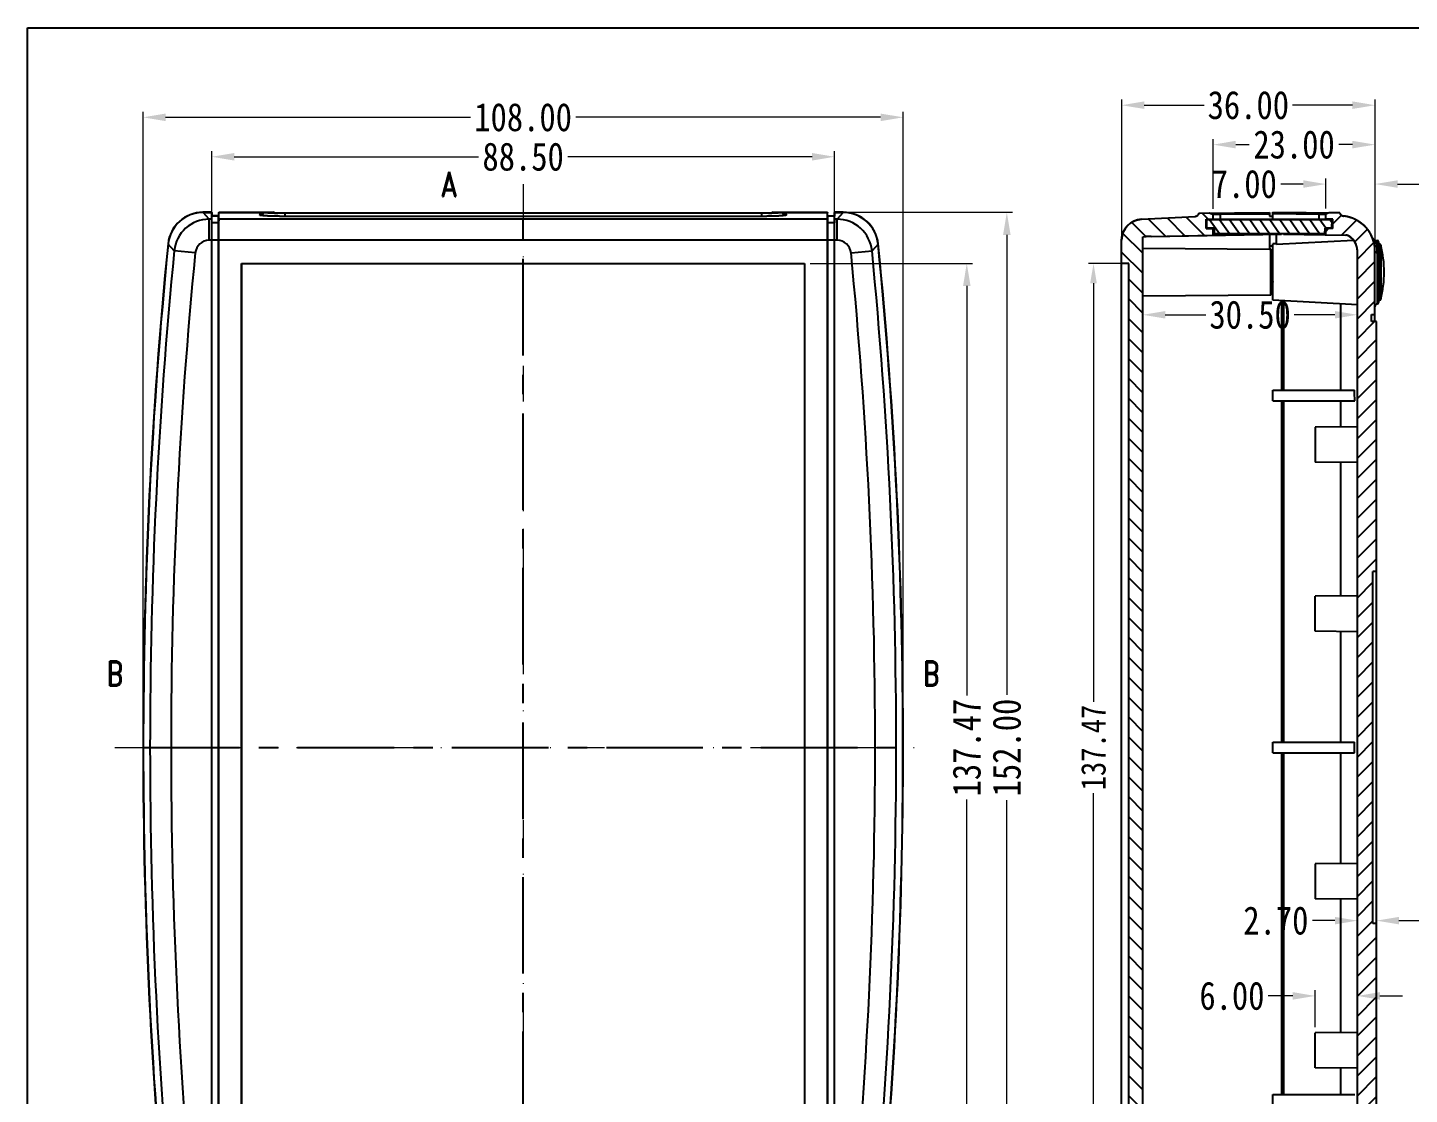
# Model space of a CAD drawing. Header units: millimetres. Extents: x -25 to 741, y -3272 to -3021.
# Drawn here: x 384.6 to 581, y -3172.2 to -3020.8 of the extents above; entities that cross this region are included whole.
import ezdxf
from ezdxf.enums import TextEntityAlignment as Align

# ---------------------------------------------------------------- set-up
doc = ezdxf.new("R2010")
doc.units = ezdxf.units.MM
doc.linetypes.add('CENTER', pattern=[50.8, 31.75, -6.35, 6.35, -6.35])
doc.linetypes.add('DIVIDE', pattern=[31.75, 12.7, -6.35, 0, -6.35, 0, -6.35])
doc.layers.add('dim', color=3, linetype='Continuous', lineweight=9)
doc.layers.add('hatch', color=56, linetype='Continuous', lineweight=9)
doc.styles.add('FFS', font='SIMFANG.TTF', dxfattribs={"width": 0.85})
doc.styles.add('LongTou', font='romand.shx', dxfattribs={"width": 0.8, "bigfont": 'whgdtxt.shx'})
doc.dimstyles.new('YanXiu', dxfattribs={"dimtxt": 2.5, "dimasz": 2.2, "dimexe": 1, "dimexo": 0.6, "dimgap": 0.66, "dimtad": 0, "dimzin": 1, "dimdsep": 46, "dimtxsty": 'FFS', "dimcen": 0, "dimclrd": 256, "dimclre": 131, "dimclrt": 42, "dimazin": 0, "dimtfac": 1, "dimtofl": 0, "dimtmove": 0, "dimatfit": 3, "dimfxl": 0, "dimlwd": 5, "dimlwe": 5, "dimarcsym": 0})

# ---------------------------------------------------------------- blocks, each defined once
blk = doc.blocks.new('*D33')
at = {"layer": 'Defpoints', "color": 0}
for p in [(-21.56, 215.49), (-26.56, 78.02), (-21.56, 78.02)]:
    blk.add_point(p, dxfattribs=at)
at = {"layer": 'dim', "color": 131, "lineweight": 5}
for p, q in [((-22.26, 215.49), (-27.26, 215.49)), ((-22.26, 78.02), (-27.26, 78.02))]:
    blk.add_line(p, q, dxfattribs=at)
at = {"layer": 'dim', "lineweight": 5}
for p, q in [((-26.56, 212.69), (-26.56, 153.24)), ((-26.56, 80.82), (-26.56, 140.27))]:
    blk.add_line(p, q, dxfattribs=at)
at = {"layer": 'dim'}
for points in [[(-27.03, 212.69), (-26.09, 212.69), (-26.56, 215.49)], [(-27.03, 80.82), (-26.09, 80.82), (-26.56, 78.02)]]:
    blk.add_solid(points, dxfattribs=at)
at = {"layer": 'dim', "color": 42, "insert": (-26.56, 146.75), "char_height": 3.5, "attachment_point": 5, "rotation": 90, "style": 'FFS'}
blk.add_mtext('137.47', dxfattribs=at)
blk = doc.blocks.new('*u4')
at = {"layer": 'Defpoints', "color": 2}
blk.add_lwpolyline([(-135.77, 94.94), (135.77, 94.94), (135.77, -94.94), (-135.77, -94.94)], close=True, dxfattribs=at)
blk = doc.blocks.new('*D8')
at = {"layer": 'Defpoints', "color": 0}
for p in [(6.44, 226.76), (6.44, 222.49), (13.44, 217.25)]:
    blk.add_point(p, dxfattribs=at)
at = {"layer": 'dim', "lineweight": 5}
for p, q in [((3.24, 226.76), (0.04, 226.76)), ((16.64, 226.76), (19.84, 226.76))]:
    blk.add_line(p, q, dxfattribs=at)
at = {"layer": 'dim', "color": 131, "lineweight": 5}
for p, q in [((6.44, 223.28), (6.44, 227.56)), ((13.44, 218.05), (13.44, 227.56))]:
    blk.add_line(p, q, dxfattribs=at)
at = {"layer": 'dim'}
for points in [[(3.24, 227.3), (3.24, 226.23), (6.44, 226.76)], [(16.64, 227.3), (16.64, 226.23), (13.44, 226.76)]]:
    blk.add_solid(points, dxfattribs=at)
at = {"layer": 'dim', "color": 42, "insert": (-5.13, 226.76), "char_height": 4, "attachment_point": 5, "style": 'FFS'}
blk.add_mtext('7.00', dxfattribs=at)
blk = doc.blocks.new('*D9')
at = {"layer": 'Defpoints', "color": 0}
for p in [(-9.56, 232.36), (-9.56, 222.45), (13.44, 217.25)]:
    blk.add_point(p, dxfattribs=at)
at = {"layer": 'dim', "color": 131, "lineweight": 5}
for p, q in [((-9.56, 223.25), (-9.56, 233.16)), ((13.44, 218.05), (13.44, 233.16))]:
    blk.add_line(p, q, dxfattribs=at)
at = {"layer": 'dim', "lineweight": 5}
for p, q in [((-6.36, 232.36), (-4.42, 232.36)), ((10.24, 232.36), (8.3, 232.36))]:
    blk.add_line(p, q, dxfattribs=at)
at = {"layer": 'dim'}
for points in [[(-6.36, 232.9), (-6.36, 231.83), (-9.56, 232.36)], [(10.24, 232.9), (10.24, 231.83), (13.44, 232.36)]]:
    blk.add_solid(points, dxfattribs=at)
at = {"layer": 'dim', "color": 42, "insert": (1.94, 232.36), "char_height": 4, "attachment_point": 5, "style": 'FFS'}
blk.add_mtext('23.00', dxfattribs=at)
blk = doc.blocks.new('*D10')
at = {"layer": 'Defpoints', "color": 0}
for p in [(-22.56, 237.96), (-22.56, 218.78), (13.44, 217.25)]:
    blk.add_point(p, dxfattribs=at)
at = {"layer": 'dim', "color": 131, "lineweight": 5}
for p, q in [((-22.56, 219.58), (-22.56, 238.76)), ((13.44, 218.05), (13.44, 238.76))]:
    blk.add_line(p, q, dxfattribs=at)
at = {"layer": 'dim', "lineweight": 5}
for p, q in [((-19.36, 237.96), (-10.83, 237.96)), ((10.24, 237.96), (1.7, 237.96))]:
    blk.add_line(p, q, dxfattribs=at)
at = {"layer": 'dim'}
for points in [[(-19.36, 238.5), (-19.36, 237.43), (-22.56, 237.96)], [(10.24, 238.5), (10.24, 237.43), (13.44, 237.96)]]:
    blk.add_solid(points, dxfattribs=at)
at = {"layer": 'dim', "color": 42, "insert": (-4.56, 237.96), "char_height": 4, "attachment_point": 5, "style": 'FFS'}
blk.add_mtext('36.00', dxfattribs=at)
blk = doc.blocks.new('*D11')
at = {"layer": 'Defpoints', "color": 0}
for p in [(-19.56, 213.79), (10.94, 212.06), (10.94, 208.2)]:
    blk.add_point(p, dxfattribs=at)
at = {"layer": 'dim', "color": 131, "lineweight": 5}
for p, q in [((-19.56, 212.99), (-19.56, 207.4)), ((10.94, 211.26), (10.94, 207.4))]:
    blk.add_line(p, q, dxfattribs=at)
at = {"layer": 'dim', "lineweight": 5}
for p, q in [((-16.36, 208.2), (-10.58, 208.2)), ((7.74, 208.2), (1.95, 208.2))]:
    blk.add_line(p, q, dxfattribs=at)
at = {"layer": 'dim'}
for points in [[(-16.36, 208.73), (-16.36, 207.67), (-19.56, 208.2)], [(7.74, 208.73), (7.74, 207.67), (10.94, 208.2)]]:
    blk.add_solid(points, dxfattribs=at)
at = {"layer": 'dim', "color": 42, "insert": (-4.31, 208.2), "char_height": 4, "attachment_point": 5, "style": 'FFS'}
blk.add_mtext('30.50', dxfattribs=at)
blk = doc.blocks.new('*D15')
at = {"layer": 'Defpoints', "color": 0}
for p in [(-53.61, 236.24), (-161.61, 146.75), (-53.61, 146.75)]:
    blk.add_point(p, dxfattribs=at)
at = {"layer": 'dim', "color": 131, "lineweight": 5}
for p, q in [((-161.61, 147.55), (-161.61, 237.04)), ((-53.61, 147.55), (-53.61, 237.04))]:
    blk.add_line(p, q, dxfattribs=at)
at = {"layer": 'dim', "lineweight": 5}
for p, q in [((-158.41, 236.24), (-115.09, 236.24)), ((-56.81, 236.24), (-100.13, 236.24))]:
    blk.add_line(p, q, dxfattribs=at)
at = {"layer": 'dim'}
for points in [[(-158.41, 236.77), (-158.41, 235.7), (-161.61, 236.24)], [(-56.81, 236.77), (-56.81, 235.7), (-53.61, 236.24)]]:
    blk.add_solid(points, dxfattribs=at)
at = {"layer": 'dim', "color": 42, "insert": (-107.61, 236.24), "char_height": 4, "attachment_point": 5, "style": 'FFS'}
blk.add_mtext('108.00', dxfattribs=at)
blk = doc.blocks.new('*D16')
at = {"layer": 'Defpoints', "color": 0}
for p in [(-63.36, 230.64), (-151.86, 208.25), (-63.36, 208.25)]:
    blk.add_point(p, dxfattribs=at)
at = {"layer": 'dim', "color": 131, "lineweight": 5}
for p, q in [((-151.86, 209.05), (-151.86, 231.44)), ((-63.36, 209.05), (-63.36, 231.44))]:
    blk.add_line(p, q, dxfattribs=at)
at = {"layer": 'dim', "lineweight": 5}
for p, q in [((-148.66, 230.64), (-113.95, 230.64)), ((-66.56, 230.64), (-101.27, 230.64))]:
    blk.add_line(p, q, dxfattribs=at)
at = {"layer": 'dim'}
for points in [[(-148.66, 231.17), (-148.66, 230.1), (-151.86, 230.64)], [(-66.56, 231.17), (-66.56, 230.1), (-63.36, 230.64)]]:
    blk.add_solid(points, dxfattribs=at)
at = {"layer": 'dim', "color": 42, "insert": (-107.61, 230.64), "char_height": 4, "attachment_point": 5, "style": 'FFS'}
blk.add_mtext('88.50', dxfattribs=at)
blk = doc.blocks.new('*D22')
at = {"layer": 'Defpoints', "color": 0}
for p in [(10.94, 111.48), (4.94, 106.25), (10.94, 106.31)]:
    blk.add_point(p, dxfattribs=at)
at = {"layer": 'dim', "color": 131, "lineweight": 5}
for p, q in [((4.94, 107.05), (4.94, 112.28)), ((10.94, 107.11), (10.94, 112.28))]:
    blk.add_line(p, q, dxfattribs=at)
at = {"layer": 'dim', "lineweight": 5}
for p, q in [((1.74, 111.48), (-1.72, 111.48)), ((14.14, 111.48), (17.34, 111.48))]:
    blk.add_line(p, q, dxfattribs=at)
at = {"layer": 'dim'}
for points in [[(1.74, 112.02), (1.74, 110.95), (4.94, 111.48)], [(14.14, 112.02), (14.14, 110.95), (10.94, 111.48)]]:
    blk.add_solid(points, dxfattribs=at)
at = {"layer": 'dim', "color": 42, "insert": (-6.89, 111.48), "char_height": 4, "attachment_point": 5, "style": 'FFS'}
blk.add_mtext('6.00', dxfattribs=at)
blk = doc.blocks.new('*D23')
at = {"layer": 'Defpoints', "color": 0}
for p in [(10.94, 122.17), (13.64, 120), (10.94, 105.67)]:
    blk.add_point(p, dxfattribs=at)
at = {"layer": 'dim', "lineweight": 5}
for p, q in [((7.74, 122.17), (4.54, 122.17)), ((16.84, 122.17), (20.04, 122.17))]:
    blk.add_line(p, q, dxfattribs=at)
at = {"layer": 'dim', "color": 131, "lineweight": 5}
for p, q in [((10.94, 106.47), (10.94, 122.97)), ((13.64, 120.8), (13.64, 122.97))]:
    blk.add_line(p, q, dxfattribs=at)
at = {"layer": 'dim'}
for points in [[(7.74, 122.7), (7.74, 121.64), (10.94, 122.17)], [(16.84, 122.7), (16.84, 121.64), (13.64, 122.17)]]:
    blk.add_solid(points, dxfattribs=at)
at = {"layer": 'dim', "color": 42, "insert": (-0.65, 122.17), "char_height": 4, "attachment_point": 5, "style": 'FFS'}
blk.add_mtext('2.70', dxfattribs=at)
blk = doc.blocks.new('*D24')
at = {"layer": 'Defpoints', "color": 0}
for p in [(-67.63, 215.49), (-67.63, 78.02), (-44.57, 78.02)]:
    blk.add_point(p, dxfattribs=at)
at = {"layer": 'dim', "color": 131, "lineweight": 5}
for p, q in [((-66.83, 215.49), (-43.77, 215.49)), ((-66.83, 78.02), (-43.77, 78.02))]:
    blk.add_line(p, q, dxfattribs=at)
at = {"layer": 'dim', "lineweight": 5}
for p, q in [((-44.57, 212.29), (-44.57, 154.16)), ((-44.57, 81.22), (-44.57, 139.35))]:
    blk.add_line(p, q, dxfattribs=at)
at = {"layer": 'dim'}
for points in [[(-45.1, 212.29), (-44.03, 212.29), (-44.57, 215.49)], [(-45.1, 81.22), (-44.03, 81.22), (-44.57, 78.02)]]:
    blk.add_solid(points, dxfattribs=at)
at = {"layer": 'dim', "color": 42, "insert": (-44.57, 146.75), "char_height": 4, "attachment_point": 5, "rotation": 90, "style": 'FFS'}
blk.add_mtext('137.47', dxfattribs=at)
blk = doc.blocks.new('*D25')
at = {"layer": 'Defpoints', "color": 0}
for p in [(-62.12, 222.75), (-38.88, 222.75), (-63.36, 70.75)]:
    blk.add_point(p, dxfattribs=at)
at = {"layer": 'dim', "color": 131, "lineweight": 5}
for p, q in [((-61.32, 222.75), (-38.08, 222.75)), ((-62.56, 70.75), (-38.08, 70.75))]:
    blk.add_line(p, q, dxfattribs=at)
at = {"layer": 'dim', "lineweight": 5}
for p, q in [((-38.88, 219.55), (-38.88, 154.24)), ((-38.88, 73.95), (-38.88, 139.27))]:
    blk.add_line(p, q, dxfattribs=at)
at = {"layer": 'dim'}
for points in [[(-39.41, 219.55), (-38.34, 219.55), (-38.88, 222.75)], [(-39.41, 73.95), (-38.34, 73.95), (-38.88, 70.75)]]:
    blk.add_solid(points, dxfattribs=at)
at = {"layer": 'dim', "color": 42, "insert": (-38.88, 146.75), "char_height": 4, "attachment_point": 5, "rotation": 90, "style": 'FFS'}
blk.add_mtext('152.00', dxfattribs=at)
blk = doc.blocks.new('u124')
h = blk.add_hatch()
h.set_pattern_fill('DEFAULT__3', color=5, scale=2, angle=135, style=0, pattern_type=0)
h.set_pattern_definition([(135, (-972.8693, -306.5128), (-1.4142136, -1.4142136), [])])
edge = h.paths.add_edge_path()
edge.add_line((-1.064, 71.305), (-1.064, 72.308))
edge.add_line((-1.564, 71.296), (-1.064, 71.305))
edge.add_line((-1.564, 70.781), (-1.564, 71.296))
edge.add_line((-1.564, 70.781), (-19.721, 71.733))
edge.add_spline(control_points=[(-22.564, 74.729), (-22.564, 73.043), (-21.404, 71.821), (-19.721, 71.733)], knot_values=[0, 0, 0, 0, 1, 1, 1, 1], weights=[1, 0.8169162, 0.8169162, 1], degree=3, periodic=0)
edge.add_line((-22.564, 74.729), (-22.564, 78.005))
edge.add_line((-21.564, 78.022), (-22.564, 78.005))
edge.add_line((-21.564, 78.022), (-21.564, 215.487))
edge.add_line((-21.564, 215.487), (-22.564, 215.505))
edge.add_line((-22.564, 215.505), (-22.564, 218.781))
edge.add_spline(control_points=[(-22.564, 218.781), (-22.564, 220.467), (-21.404, 221.689), (-19.721, 221.777)], knot_values=[0, 0, 0, 0, 1, 1, 1, 1], weights=[1, 0.8169162, 0.8169162, 1], degree=3, periodic=0)
edge.add_line((-19.721, 221.777), (-12.118, 222.176))
edge.add_spline(control_points=[(-12.118, 222.176), (-11.839, 222.19), (-11.626, 222.37), (-11.564, 222.641)], knot_values=[0, 0, 0, 0, 1, 1, 1, 1], weights=[1, 0.8652027, 0.8652027, 1], degree=3, periodic=0)
edge.add_line((-11.564, 222.641), (-10.066, 222.655))
edge.add_line((-10.066, 222.655), (-9.564, 222.455))
edge.add_line((-9.564, 221.755), (-9.564, 222.455))
edge.add_line((-10.564, 221.755), (-9.564, 221.755))
edge.add_line((-10.564, 220.455), (-10.564, 221.755))
edge.add_line((-10.564, 220.455), (-9.564, 220.455))
edge.add_line((-9.564, 219.486), (-9.564, 220.455))
edge.add_line((-18.382, 219.332), (-9.564, 219.486))
edge.add_spline(control_points=[(-18.382, 219.332), (-18.615, 219.328), (-18.847, 219.32), (-19.08, 219.307)], knot_values=[0, 0, 0, 0, 1, 1, 1, 1], weights=[1, 0.9998985, 0.9998985, 1], degree=3, periodic=0)
edge.add_line((-19.564, 219.282), (-19.08, 219.307))
edge.add_line((-19.564, 74.228), (-19.564, 219.282))
edge.add_line((0.136, 73.195), (-19.564, 74.228))
edge.add_line((0.136, 72.329), (0.136, 73.195))
edge.add_line((-1.064, 72.308), (0.136, 72.329))
h = blk.add_hatch()
h.set_pattern_fill('A', color=5, scale=2, angle=45, style=0, pattern_type=0)
h.set_pattern_definition([(45, (-972.8693, -306.5128), (-1.4142136, 1.4142136), [])])
edge = h.paths.add_edge_path()
edge.add_line((-1.064, 70.755), (-1.064, 72.258))
edge.add_line((-1.064, 72.258), (0.436, 72.285))
edge.add_line((0.436, 72.285), (0.436, 73.337))
edge.add_line((8.567, 73.763), (0.436, 73.337))
edge.add_spline(control_points=[(10.936, 76.26), (10.936, 74.855), (9.969, 73.837), (8.567, 73.763)], knot_values=[0, 0, 0, 0, 1, 1, 1, 1], weights=[1, 0.8169162, 0.8169162, 1], degree=3, periodic=0)
edge.add_line((10.936, 76.26), (10.936, 217.25))
edge.add_spline(control_points=[(10.936, 217.25), (10.936, 218.107), (10.531, 218.861), (9.817, 219.334)], knot_values=[0, 0, 0, 0, 1, 1, 1, 1], weights=[1, 0.9206598, 0.9206598, 1], degree=3, periodic=0)
edge.add_spline(control_points=[(9.817, 219.334), (9.657, 219.44), (9.474, 219.497), (9.282, 219.501)], knot_values=[0, 0, 0, 0, 1, 1, 1, 1], weights=[1, 0.9733276, 0.9733276, 1], degree=3, periodic=0)
edge.add_line((6.436, 219.55), (9.282, 219.501))
edge.add_line((6.436, 219.55), (6.436, 220.455))
edge.add_line((7.436, 220.455), (6.436, 220.455))
edge.add_line((7.436, 220.455), (7.436, 221.755))
edge.add_line((7.436, 221.755), (6.436, 221.755))
edge.add_line((6.436, 221.755), (6.436, 222.485))
edge.add_line((6.938, 222.685), (6.436, 222.485))
edge.add_line((8.436, 222.672), (6.938, 222.685))
edge.add_spline(control_points=[(8.436, 222.672), (8.5, 222.42), (8.697, 222.25), (8.955, 222.223)], knot_values=[0, 0, 0, 0, 1, 1, 1, 1], weights=[1, 0.8802026, 0.8802026, 1], degree=3, periodic=0)
edge.add_spline(control_points=[(13.436, 217.25), (13.436, 219.943), (11.633, 221.944), (8.955, 222.223)], knot_values=[0, 0, 0, 0, 1, 1, 1, 1], weights=[1, 0.8286081, 0.8286081, 1], degree=3, periodic=0)
edge.add_line((13.436, 208.255), (13.436, 217.25))
edge.add_line((12.936, 208.246), (13.436, 208.255))
edge.add_line((12.936, 207.255), (12.936, 208.246))
edge.add_line((13.636, 207.243), (12.936, 207.255))
edge.add_line((13.636, 171.755), (13.636, 207.243))
edge.add_line((13.636, 171.755), (13.136, 171.752))
edge.add_line((13.136, 121.758), (13.136, 171.752))
edge.add_line((13.636, 121.755), (13.136, 121.758))
edge.add_line((13.636, 86.267), (13.636, 121.755))
edge.add_line((13.636, 86.267), (12.936, 86.255))
edge.add_line((12.936, 85.264), (12.936, 86.255))
edge.add_line((12.936, 85.264), (13.436, 85.255))
edge.add_line((13.436, 76.26), (13.436, 85.255))
edge.add_spline(control_points=[(13.436, 76.26), (13.436, 73.451), (11.503, 71.414), (8.698, 71.267)], knot_values=[0, 0, 0, 0, 1, 1, 1, 1], weights=[1, 0.8169162, 0.8169162, 1], degree=3, periodic=0)
edge.add_line((8.698, 71.267), (-1.064, 70.755))
h = blk.add_hatch()
h.set_pattern_fill('DEFAULT__2', color=6, scale=1.165729, angle=125, style=0, pattern_type=0)
h.set_pattern_definition([(125, (-972.8693, -306.5128), (-0.9549097, -0.668635), [])])
edge = h.paths.add_edge_path()
edge.add_line((7.336, 221.705), (-10.464, 221.705))
edge.add_line((7.315, 220.505), (7.336, 221.705))
edge.add_line((7.315, 220.505), (6.286, 220.505))
edge.add_line((6.286, 220.505), (6.272, 219.705))
edge.add_line((6.272, 219.705), (-9.4, 219.705))
edge.add_line((-9.414, 220.505), (-9.4, 219.705))
edge.add_line((-9.414, 220.505), (-10.443, 220.505))
edge.add_line((-10.443, 220.505), (-10.464, 221.705))
at = {"color": 7}
for p, q in [((-151.862, 222.755), (-153.104, 222.755)), ((-153.08, 222.729), (-151.862, 222.729)), ((-152.218, 221.777), (-153.08, 222.729)), ((-151.86, 222.729), (-151.862, 222.755)), ((-151.862, 70.781), (-151.862, 222.729)), ((-151.862, 222.729), (-151.835, 222.214)), ((-150.888, 222.254), (-151.835, 222.254)), ((-151.835, 71.282), (-151.835, 222.228)), ((-150.888, 222.214), (-151.835, 222.214)), ((-150.888, 71.282), (-150.888, 222.228)), ((-150.862, 222.755), (-150.863, 222.729)), ((-150.862, 222.755), (-143.151, 222.755)), ((-150.862, 70.781), (-150.862, 222.729)), ((-150.862, 222.729), (-143.143, 222.729)), ((-144.479, 222.667), (-144.603, 222.729)), ((-142.94, 222.665), (-143.151, 222.755)), ((-142.98, 222.668), (-143.143, 222.729)), ((-142.98, 222.667), (-142.98, 222.668)), ((-142.96, 222.645), (-142.98, 222.645)), ((-141.498, 222.685), (-141.498, 222.655)), ((-141.498, 222.685), (-73.725, 222.685)), ((-141.48, 222.641), (-141.48, 222.176)), ((-73.743, 222.641), (-141.48, 222.641)), ((-73.743, 222.176), (-141.48, 222.176)), ((-73.743, 222.641), (-73.743, 222.176)), ((-73.725, 222.685), (-73.725, 222.655)), ((-72.072, 222.755), (-72.283, 222.665)), ((-72.243, 222.645), (-72.263, 222.645)), ((-72.081, 222.729), (-72.243, 222.668)), ((-72.243, 222.668), (-72.243, 222.667)), ((-72.081, 222.729), (-64.362, 222.729)), ((-72.072, 222.755), (-64.362, 222.755)), ((-70.62, 222.729), (-70.744, 222.667)), ((-64.362, 222.755), (-64.36, 222.729)), ((-64.362, 70.781), (-64.362, 222.729)), ((-64.335, 222.254), (-63.388, 222.254)), ((-64.335, 71.282), (-64.335, 222.228)), ((-63.388, 222.214), (-64.335, 222.214)), ((-63.362, 222.729), (-63.389, 222.214)), ((-63.388, 71.282), (-63.388, 222.228)), ((-63.362, 222.755), (-63.363, 222.729)), ((-62.12, 222.755), (-63.362, 222.755)), ((-63.362, 70.781), (-63.362, 222.729)), ((-63.362, 222.729), (-62.143, 222.729)), ((-62.143, 222.729), (-63.006, 221.777)), ((-19.721, 221.777), (-12.118, 222.176)), ((-19.721, 221.777), (-12.118, 222.176)), ((-11.564, 222.641), (-1.564, 222.729)), ((-11.564, 222.641), (-10.066, 222.655)), ((-10.066, 222.655), (-9.564, 222.455)), ((-10.066, 222.655), (-9.564, 222.455)), ((-9.564, 222.455), (-8.581, 222.467)), ((-9.564, 221.755), (-9.564, 222.455)), ((-9.564, 221.755), (-9.564, 222.455)), ((-8.592, 222.667), (-8.576, 222.468)), ((-1.564, 222.497), (-8.581, 222.468)), ((-8.581, 222.468), (-8.581, 221.755)), ((-1.564, 222.729), (-1.564, 222.214)), ((-1.564, 222.214), (-1.064, 222.205)), ((-1.064, 221.705), (-1.064, 222.755)), ((-1.064, 222.755), (8.436, 222.672)), ((5.464, 222.698), (5.449, 222.498)), ((5.453, 222.498), (5.453, 221.755)), ((5.453, 222.498), (6.436, 222.485)), ((6.938, 222.685), (6.436, 222.485)), ((6.938, 222.685), (6.436, 222.485)), ((6.436, 221.755), (6.436, 222.485)), ((6.436, 221.755), (6.436, 222.485)), ((8.436, 222.672), (6.938, 222.685)), ((-152.218, 218.781), (-152.218, 221.777)), ((-151.862, 221.777), (-152.218, 221.777)), ((-151.835, 221.278), (-151.862, 221.777)), ((-150.888, 221.278), (-151.835, 221.278)), ((-150.862, 221.777), (-150.888, 221.278)), ((-64.362, 221.777), (-150.862, 221.777)), ((-64.335, 221.278), (-64.362, 221.777)), ((-63.388, 221.278), (-64.335, 221.278)), ((-63.362, 221.777), (-63.388, 221.278)), ((-63.006, 221.777), (-63.362, 221.777)), ((-63.006, 218.781), (-63.006, 221.777)), ((-10.564, 221.755), (-9.564, 221.755)), ((-10.564, 220.455), (-10.564, 221.755)), ((-10.564, 220.455), (-10.564, 221.755)), ((-10.564, 221.755), (7.436, 221.755)), ((-10.564, 220.455), (-9.564, 220.455)), ((-10.564, 220.455), (-9.414, 220.455)), ((7.336, 221.705), (-10.464, 221.705)), ((-10.443, 220.505), (-10.464, 221.705)), ((-10.443, 220.505), (-10.464, 221.705)), ((7.336, 221.705), (-10.464, 221.705)), ((-9.414, 220.505), (-10.443, 220.505)), ((-9.414, 220.505), (-10.443, 220.505)), ((-9.564, 219.486), (-9.564, 220.455)), ((-9.564, 219.486), (-9.564, 220.455)), ((-9.414, 220.505), (-9.4, 219.705)), ((-9.414, 220.505), (-9.4, 219.705)), ((-8.599, 221.755), (-8.599, 221.705)), ((5.471, 221.755), (5.471, 221.705)), ((6.286, 220.505), (6.272, 219.705)), ((6.286, 220.505), (6.272, 219.705)), ((7.315, 220.505), (6.286, 220.505)), ((7.315, 220.505), (6.286, 220.505)), ((7.436, 220.455), (6.286, 220.455)), ((7.436, 221.755), (6.436, 221.755)), ((6.436, 219.55), (6.436, 220.455)), ((7.436, 220.455), (6.436, 220.455)), ((6.436, 219.55), (6.436, 220.455)), ((7.315, 220.505), (7.336, 221.705)), ((7.315, 220.505), (7.336, 221.705)), ((7.436, 220.455), (7.436, 221.755)), ((7.436, 220.455), (7.436, 221.755)), ((-157.187, 217.271), (-158.049, 218.229)), ((-63.006, 218.781), (-152.218, 218.781)), ((-57.174, 218.229), (-58.036, 217.271)), ((-22.564, 215.505), (-22.564, 218.781)), ((-22.564, 74.729), (-22.564, 218.781)), ((-19.564, 219.282), (-19.08, 219.307)), ((-19.564, 219.282), (-19.08, 219.307)), ((-19.564, 74.228), (-19.564, 219.282)), ((-19.564, 74.228), (-19.564, 219.282)), ((-18.382, 219.332), (0.136, 219.655)), ((-18.382, 219.332), (-9.564, 219.486)), ((6.272, 219.705), (-9.4, 219.705)), ((6.272, 219.705), (-9.4, 219.705)), ((-8.581, 219.705), (-8.581, 219.503)), ((-1.564, 219.625), (-1.564, 217.468)), ((-1.564, 217.975), (-1.059, 218.002)), ((-0.564, 218.281), (-1.064, 218.255)), ((-1.064, 210.255), (-1.064, 218.255)), ((-0.564, 218.236), (-0.564, 219.643)), ((-0.564, 218.236), (10.396, 218.802)), ((0.136, 219.705), (0.136, 219.655)), ((0.436, 219.655), (0.436, 219.705)), ((0.436, 219.655), (9.282, 219.501)), ((5.453, 219.705), (5.453, 219.567)), ((6.436, 219.55), (9.282, 219.501)), ((13.489, 218.763), (13.74, 218.758)), ((13.74, 218.758), (13.74, 217.905)), ((13.936, 218.558), (13.936, 209.951)), ((13.936, 218.229), (14.083, 218.226)), ((14.083, 218.226), (14.083, 210.284)), ((14.273, 218.074), (14.273, 210.436)), ((-154.205, 216.979), (-157.187, 217.271)), ((-61.018, 216.979), (-58.036, 217.271)), ((-1.564, 217.468), (-19.564, 217.6)), ((-1.364, 217.505), (-1.564, 217.507)), ((-1.364, 211.005), (-1.364, 217.504)), ((10.936, 76.26), (10.936, 217.25)), ((10.936, 76.26), (10.936, 217.25)), ((13.436, 208.255), (13.436, 217.25)), ((13.436, 207.246), (13.436, 217.25)), ((13.769, 217.009), (13.769, 209.754)), ((-147.612, 78.005), (-147.612, 215.505)), ((-147.612, 215.505), (-147.594, 215.487)), ((-147.612, 215.505), (-67.612, 215.505)), ((-147.594, 78.022), (-147.594, 215.487)), ((-147.594, 215.487), (-67.629, 215.487)), ((-67.612, 215.505), (-67.629, 215.487)), ((-67.629, 215.487), (-67.629, 78.022)), ((-67.612, 215.505), (-67.612, 78.005)), ((-21.564, 215.487), (-22.564, 215.505)), ((-21.564, 215.487), (-22.564, 215.505)), ((-21.564, 78.022), (-21.564, 215.487)), ((-21.564, 78.022), (-21.564, 215.487)), ((-1.265, 214.267), (-1.267, 214.282)), ((-1.261, 214.232), (-1.265, 214.267)), ((-1.064, 215.355), (-1.185, 215.355)), ((-1.163, 214.243), (-1.167, 214.282)), ((-1.243, 213.155), (-1.364, 213.155)), ((-1.364, 211.005), (-19.564, 210.846)), ((10.936, 209.626), (-1.064, 210.255)), ((0.136, 210.192), (0.136, 197.505)), ((0.436, 210.176), (0.436, 197.505)), ((13.936, 210.281), (14.083, 210.284)), ((8.567, 197.505), (8.567, 209.75)), ((12.936, 208.246), (13.436, 208.255)), ((12.936, 208.246), (13.436, 208.255)), ((12.936, 207.255), (12.936, 208.246)), ((12.936, 207.255), (12.936, 208.246)), ((13.636, 207.243), (12.936, 207.255)), ((13.636, 207.243), (12.936, 207.255)), ((13.636, 171.755), (13.636, 207.243)), ((13.636, 86.267), (13.636, 207.243)), ((-1.064, 196.005), (-1.064, 197.505)), ((-1.064, 197.505), (10.511, 197.505)), ((-1.064, 196.005), (10.577, 196.005)), ((0.136, 196.005), (0.136, 147.505)), ((0.436, 196.005), (0.436, 147.505)), ((8.567, 192.287), (8.567, 196.005)), ((10.936, 192.307), (4.936, 192.255)), ((4.936, 192.255), (4.936, 187.255)), ((10.936, 187.203), (4.936, 187.255)), ((8.567, 168.287), (8.567, 187.223)), ((13.636, 171.755), (13.136, 171.752)), ((13.636, 171.755), (13.136, 171.752)), ((13.136, 121.758), (13.136, 171.752)), ((13.136, 121.758), (13.136, 171.752)), ((10.936, 168.307), (4.936, 168.255)), ((4.936, 163.255), (4.936, 168.255)), ((10.936, 163.203), (4.936, 163.255)), ((8.567, 147.505), (8.567, 163.223)), ((-1.064, 146.005), (-1.064, 147.505)), ((-1.064, 147.505), (10.504, 147.505)), ((-1.064, 146.005), (10.504, 146.005)), ((0.136, 146.005), (0.136, 97.505)), ((0.436, 146.005), (0.436, 97.505)), ((8.567, 130.287), (8.567, 146.005)), ((10.936, 130.307), (4.936, 130.255)), ((4.936, 130.255), (4.936, 125.255)), ((10.936, 125.203), (4.936, 125.255)), ((8.567, 106.287), (8.567, 125.223)), ((13.636, 121.755), (13.136, 121.758)), ((13.636, 121.755), (13.136, 121.758)), ((13.636, 86.267), (13.636, 121.755)), ((10.936, 106.307), (4.936, 106.255)), ((4.936, 101.255), (4.936, 106.255)), ((10.936, 101.203), (4.936, 101.255)), ((8.567, 97.505), (8.567, 101.223)), ((-1.064, 97.505), (10.577, 97.505)), ((-1.064, 96.005), (-1.064, 97.505))]:
    blk.add_line(p, q, dxfattribs=at)
at = {"color": 1, "linetype": 'CENTER', "ltscale": 0.432}
for p, q in [((-107.612, 70.755), (-107.612, 222.755)), ((-161.612, 146.755), (-53.612, 146.755))]:
    blk.add_line(p, q, dxfattribs=at)
at = {"color": 7}
for points in [[(13.479, 218.763), (13.358, 218.784), (13.208, 218.875), (13.112, 219.021)], [(-1.161, 215.315), (-1.321, 215.584), (-1.364, 215.657)], [(-1.267, 213.195), (-1.103, 212.919), (-1.064, 212.853)]]:
    blk.add_lwpolyline(points, dxfattribs=at)
for centre, radius, start, end in [((-153.106, 217.764), 4.991, 89.97596, 174.35645), ((-153.082, 217.738), 4.991, 89.97596, 174.35834), ((-145.004, 222.96), 0.601, 270.05061, 330.80327), ((-142.388, 295.307), 72.664, 269.54892, 269.92806), ((-72.9, 312.559), 89.916, 270.0994, 270.4058), ((-70.219, 222.959), 0.601, 209.11993, 269.94941), ((-62.141, 217.738), 4.991, 5.64166, 90.02404), ((-62.117, 217.764), 4.991, 5.64355, 90.02404), ((-12.149, 222.775), 0.6, 273, 347.15818), ((9.018, 222.82), 0.6, 194.27029, 264.03985), ((8.436, 217.25), 5, 0, 84.03985), ((-152.21, 216.775), 5.002, 90.08999, 174.31308), ((-63.013, 216.775), 5.002, 5.68693, 89.91), ((-19.564, 218.781), 3, 93, 180), ((562.388, 146.755), 724, 174.332411, 185.667589), ((562.388, 146.755), 723.974, 174.334302, 185.665698), ((-152.218, 216.785), 1.996, 89.97634, 174.42665), ((-63.005, 216.785), 1.996, 5.57338, 90.02362), ((-777.612, 146.755), 723.974, 354.334302, 5.665698), ((-777.612, 146.755), 724, 354.332411, 5.667589), ((-18.033, 199.335), 20, 91, 93), ((9.264, 218.501), 1, 56.47605, 89), ((8.436, 217.25), 2.5, 0, 56.47605), ((13.736, 218.558), 0.2, 0, 89), ((14.079, 218.026), 0.2, 13.81706, 89), ((-1.255, 214.255), 15.991, 346.18294, 13.81706), ((562.388, 146.755), 723.022, 174.403069, 185.596931), ((562.388, 146.755), 720.026, 174.403069, 185.596931), ((-777.612, 146.755), 720.026, 354.403069, 5.596931), ((-777.612, 146.755), 723.022, 354.403069, 5.596931), ((0.389, 217.012), 13.38, 359.98613, 3.82747), ((14.079, 210.484), 0.2, 271, 346.18294), ((13.836, 209.36), 0.4, 99.59407, 180), ((13.736, 209.951), 0.2, 279.59407, 0), ((-228.648, 186.117), 239.43, 2.36691, 2.72622)]:
    blk.add_arc(centre, radius, start, end, dxfattribs=at)
for points, start_tangent, end_tangent in [([(-145.004, 222.359), (-144.999, 222.391), (-144.992, 222.42), (-144.985, 222.447), (-144.976, 222.472), (-144.967, 222.495), (-144.957, 222.517), (-144.936, 222.555), (-144.912, 222.588), (-144.888, 222.616), (-144.862, 222.64), (-144.835, 222.66), (-144.807, 222.678), (-144.777, 222.693), (-144.744, 222.706), (-144.707, 222.717), (-144.683, 222.722), (-144.659, 222.726), (-144.603, 222.729)], (0.1304394, 0.9914563), (0.999522, 0.0309161)), ([(-141.48, 222.176), (-141.686, 222.176), (-141.89, 222.177), (-142.094, 222.178), (-142.295, 222.181), (-142.494, 222.183), (-142.689, 222.187), (-142.88, 222.191), (-143.066, 222.195), (-143.247, 222.2), (-143.421, 222.206), (-143.589, 222.212), (-143.75, 222.219), (-143.902, 222.226), (-144.047, 222.233), (-144.182, 222.241), (-144.309, 222.25), (-144.426, 222.258), (-144.533, 222.267), (-144.63, 222.277), (-144.716, 222.286), (-144.792, 222.296), (-144.856, 222.306), (-144.909, 222.317), (-144.95, 222.327), (-144.98, 222.338), (-145.004, 222.359)], (-1, 0.0000001), (0.0622099, 0.9980631)), ([(-142.98, 222.645), (-143.577, 222.649), (-144.055, 222.654), (-144.363, 222.66), (-144.479, 222.667)], (-0.9999604, 0.0089033), (-0.894528, 0.4470119)), ([(-142.903, 222.664), (-142.98, 222.667)], (-0.9952971, -0.0968693), (-0.9048764, 0.4256743)), ([(-142.919, 222.694), (-142.702, 222.69)], (0.9947403, 0.1024296), (0.998515, -0.0544768)), ([(-142.702, 222.69), (-142.366, 222.688)], (0.998515, -0.0544768), (0.9999805, 0.0062486)), ([(-141.48, 222.641), (-142.246, 222.642), (-142.48, 222.643)], (-1, 0), (-0.9999982, 0.0018834)), ([(-142.366, 222.688), (-141.948, 222.686), (-141.498, 222.685)], (0.9999805, 0.0062486), (1, -0.0000189)), ([(-72.744, 222.643), (-72.978, 222.642), (-73.743, 222.641)], (-0.9999976, -0.0022025), (-1, 0)), ([(-70.219, 222.359), (-70.244, 222.338), (-70.273, 222.327), (-70.315, 222.317), (-70.367, 222.306), (-70.432, 222.296), (-70.507, 222.286), (-70.593, 222.277), (-70.69, 222.267), (-70.797, 222.258), (-70.914, 222.25), (-71.041, 222.241), (-71.176, 222.233), (-71.321, 222.226), (-71.474, 222.219), (-71.634, 222.212), (-71.802, 222.206), (-71.977, 222.2), (-72.158, 222.195), (-72.344, 222.191), (-72.535, 222.187), (-72.73, 222.183), (-72.928, 222.181), (-73.129, 222.178), (-73.333, 222.177), (-73.538, 222.176), (-73.743, 222.176)], (-0.0263534, -0.9996527), (-1, -0.0000001)), ([(-73.725, 222.685), (-73.271, 222.686), (-72.851, 222.688)], (1, 0.0000027), (0.9999833, -0.0057732)), ([(-72.851, 222.688), (-72.517, 222.69)], (0.9999833, -0.0057732), (0.9985934, 0.0530205)), ([(-72.517, 222.69), (-72.302, 222.694)], (0.9985934, 0.0530205), (0.9952313, -0.0975429)), ([(-72.243, 222.667), (-72.322, 222.663)], (-0.89682, -0.4423955), (-0.9946747, 0.1030641)), ([(-72.302, 222.694), (-72.243, 222.692)], (0.9952313, -0.0975429), (0.9842661, 0.1766925)), ([(-70.744, 222.667), (-70.86, 222.66), (-71.168, 222.654), (-71.646, 222.649), (-72.243, 222.645)], (-0.9341569, -0.3568625), (-0.9999691, -0.0078671)), ([(-70.62, 222.729), (-70.557, 222.725), (-70.529, 222.72), (-70.503, 222.714), (-70.461, 222.699), (-70.425, 222.683), (-70.393, 222.663), (-70.363, 222.641), (-70.335, 222.615), (-70.308, 222.584), (-70.283, 222.547), (-70.271, 222.526), (-70.26, 222.504), (-70.25, 222.48), (-70.24, 222.453), (-70.232, 222.425), (-70.225, 222.394), (-70.219, 222.359)], (0.9992429, -0.0389065), (0.1290125, -0.991643)), ([(-12.118, 222.176), (-12.106, 222.176), (-12.095, 222.177), (-12.083, 222.178), (-12.072, 222.18), (-12.06, 222.181), (-12.049, 222.183), (-12.037, 222.185), (-12.026, 222.188), (-12.014, 222.19), (-12.003, 222.193), (-11.991, 222.196), (-11.98, 222.199), (-11.968, 222.203), (-11.956, 222.207), (-11.945, 222.211), (-11.934, 222.215), (-11.922, 222.219), (-11.911, 222.224), (-11.9, 222.229), (-11.888, 222.234), (-11.877, 222.24), (-11.866, 222.246), (-11.855, 222.252), (-11.844, 222.258), (-11.834, 222.264), (-11.823, 222.271), (-11.813, 222.278), (-11.802, 222.285), (-11.792, 222.292), (-11.782, 222.3), (-11.772, 222.308), (-11.763, 222.316), (-11.753, 222.324), (-11.744, 222.332), (-11.735, 222.341), (-11.726, 222.35), (-11.717, 222.359), (-11.708, 222.368), (-11.7, 222.377), (-11.692, 222.386), (-11.684, 222.396), (-11.676, 222.406), (-11.668, 222.416), (-11.661, 222.426), (-11.654, 222.436), (-11.647, 222.446), (-11.64, 222.456), (-11.634, 222.467), (-11.628, 222.477), (-11.622, 222.488), (-11.616, 222.499), (-11.611, 222.51), (-11.606, 222.52), (-11.601, 222.531), (-11.596, 222.542), (-11.591, 222.553), (-11.587, 222.564), (-11.583, 222.575), (-11.579, 222.586), (-11.576, 222.597), (-11.573, 222.608), (-11.569, 222.619), (-11.567, 222.63), (-11.564, 222.641)], (0.9986295, 0.052336), (0.2222602, 0.9749874)), ([(-8.576, 222.468), (-8.57, 222.568), (-8.561, 222.668)], (-0.0012634, 0.9999992), (0.1514406, 0.9884664)), ([(5.453, 222.498), (3.301, 222.507), (1.13, 222.516), (-1.064, 222.526)], (-0.9999923, 0.0039121), (-0.9999893, 0.0046347)), ([(5.436, 222.698), (5.443, 222.598)], (0.1244033, -0.9922317), (0.0635507, -0.9979786)), ([(5.443, 222.598), (5.449, 222.498)], (0.0635507, -0.9979786), (-0.0056957, -0.9999838)), ([(8.436, 222.672), (8.439, 222.662), (8.442, 222.651), (8.445, 222.641), (8.448, 222.63), (8.452, 222.62), (8.456, 222.61), (8.46, 222.599), (8.464, 222.589), (8.468, 222.579), (8.473, 222.568), (8.478, 222.558), (8.483, 222.548), (8.488, 222.538), (8.493, 222.528), (8.499, 222.518), (8.505, 222.508), (8.511, 222.498), (8.517, 222.489), (8.524, 222.479), (8.53, 222.47), (8.537, 222.46), (8.544, 222.451), (8.552, 222.442), (8.559, 222.433), (8.567, 222.424), (8.575, 222.415), (8.583, 222.407), (8.591, 222.398), (8.599, 222.39), (8.608, 222.382), (8.616, 222.374), (8.625, 222.366), (8.634, 222.358), (8.643, 222.351), (8.653, 222.344), (8.662, 222.337), (8.671, 222.33), (8.681, 222.323), (8.691, 222.317), (8.701, 222.31), (8.711, 222.304), (8.721, 222.298), (8.731, 222.293), (8.741, 222.287), (8.752, 222.282), (8.762, 222.277), (8.773, 222.272), (8.783, 222.268), (8.794, 222.263), (8.804, 222.259), (8.815, 222.255), (8.826, 222.251), (8.837, 222.248), (8.847, 222.245), (8.858, 222.241), (8.869, 222.239), (8.88, 222.236), (8.891, 222.234), (8.901, 222.231), (8.912, 222.229), (8.923, 222.227), (8.934, 222.226), (8.945, 222.224), (8.955, 222.223)], (0.2464966, -0.9691437), (0.9945943, -0.1038368)), ([(13.436, 217.25), (13.436, 217.303), (13.435, 217.355), (13.434, 217.408), (13.432, 217.461), (13.429, 217.514), (13.426, 217.567), (13.422, 217.621), (13.418, 217.675), (13.413, 217.728), (13.408, 217.782), (13.402, 217.836), (13.395, 217.891), (13.388, 217.945), (13.38, 217.999), (13.371, 218.054), (13.362, 218.108), (13.352, 218.163), (13.342, 218.218), (13.33, 218.272), (13.319, 218.327), (13.306, 218.382), (13.293, 218.437), (13.279, 218.492), (13.265, 218.546), (13.25, 218.601), (13.234, 218.656), (13.218, 218.711), (13.201, 218.765), (13.183, 218.82), (13.165, 218.874), (13.146, 218.929), (13.126, 218.983), (13.106, 219.037), (13.085, 219.092), (13.063, 219.146), (13.04, 219.199), (13.017, 219.253), (12.994, 219.306), (12.969, 219.36), (12.944, 219.413), (12.918, 219.466), (12.892, 219.518), (12.865, 219.571), (12.837, 219.623), (12.809, 219.675), (12.78, 219.727), (12.75, 219.778), (12.72, 219.829), (12.689, 219.88), (12.657, 219.93), (12.625, 219.981), (12.592, 220.03), (12.558, 220.08), (12.524, 220.129), (12.489, 220.178), (12.454, 220.226), (12.418, 220.274), (12.382, 220.321), (12.345, 220.368), (12.307, 220.415), (12.269, 220.461), (12.23, 220.507), (12.19, 220.552), (12.151, 220.597), (12.11, 220.641), (12.069, 220.685), (12.028, 220.729), (11.986, 220.772), (11.943, 220.814), (11.9, 220.856), (11.857, 220.897), (11.813, 220.938), (11.769, 220.978), (11.724, 221.017), (11.678, 221.056), (11.633, 221.095), (11.587, 221.133), (11.54, 221.17), (11.493, 221.207), (11.446, 221.243), (11.398, 221.278), (11.35, 221.313), (11.302, 221.347), (11.253, 221.381), (11.204, 221.414), (11.155, 221.446), (11.105, 221.478), (11.055, 221.509), (11.005, 221.54), (10.954, 221.57), (10.904, 221.599), (10.853, 221.627), (10.802, 221.655), (10.75, 221.682), (10.698, 221.709), (10.647, 221.735), (10.595, 221.76), (10.542, 221.785), (10.49, 221.809), (10.438, 221.832), (10.385, 221.855), (10.332, 221.877), (10.28, 221.898), (10.227, 221.919), (10.174, 221.939), (10.12, 221.958), (10.067, 221.977), (10.014, 221.995), (9.961, 222.012), (9.908, 222.029), (9.854, 222.045), (9.801, 222.06), (9.748, 222.075), (9.694, 222.089), (9.641, 222.103), (9.588, 222.116), (9.535, 222.128), (9.482, 222.14), (9.428, 222.151), (9.375, 222.161), (9.323, 222.171), (9.27, 222.18), (9.217, 222.189), (9.164, 222.197), (9.112, 222.204), (9.06, 222.211), (9.007, 222.217), (8.955, 222.223)], (0, 1), (-0.9945943, 0.1038368)), ([(-22.564, 218.781), (-22.564, 218.814), (-22.563, 218.846), (-22.562, 218.879), (-22.561, 218.911), (-22.56, 218.944), (-22.558, 218.977), (-22.555, 219.01), (-22.552, 219.043), (-22.549, 219.077), (-22.546, 219.11), (-22.542, 219.143), (-22.538, 219.177), (-22.533, 219.211), (-22.528, 219.244), (-22.523, 219.278), (-22.517, 219.312), (-22.51, 219.346), (-22.504, 219.379), (-22.497, 219.413), (-22.489, 219.447), (-22.481, 219.481), (-22.473, 219.515), (-22.464, 219.549), (-22.455, 219.583), (-22.445, 219.617), (-22.435, 219.651), (-22.425, 219.685), (-22.414, 219.718), (-22.402, 219.752), (-22.391, 219.786), (-22.379, 219.82), (-22.366, 219.853), (-22.353, 219.887), (-22.339, 219.92), (-22.325, 219.954), (-22.311, 219.987), (-22.296, 220.02), (-22.281, 220.053), (-22.265, 220.086), (-22.249, 220.119), (-22.233, 220.152), (-22.216, 220.184), (-22.198, 220.217), (-22.181, 220.249), (-22.162, 220.281), (-22.144, 220.313), (-22.125, 220.344), (-22.105, 220.376), (-22.085, 220.407), (-22.065, 220.438), (-22.044, 220.469), (-22.023, 220.5), (-22.002, 220.53), (-21.98, 220.56), (-21.957, 220.59), (-21.935, 220.62), (-21.912, 220.649), (-21.888, 220.678), (-21.864, 220.707), (-21.84, 220.735), (-21.816, 220.764), (-21.791, 220.791), (-21.766, 220.819), (-21.74, 220.846), (-21.714, 220.873), (-21.688, 220.9), (-21.661, 220.926), (-21.634, 220.952), (-21.607, 220.978), (-21.58, 221.003), (-21.552, 221.028), (-21.524, 221.053), (-21.495, 221.077), (-21.467, 221.101), (-21.438, 221.124), (-21.409, 221.147), (-21.379, 221.17), (-21.349, 221.192), (-21.32, 221.214), (-21.289, 221.235), (-21.259, 221.257), (-21.228, 221.277), (-21.197, 221.298), (-21.166, 221.317), (-21.135, 221.337), (-21.104, 221.356), (-21.072, 221.375), (-21.04, 221.393), (-21.009, 221.411), (-20.976, 221.428), (-20.944, 221.445), (-20.912, 221.461), (-20.879, 221.478), (-20.847, 221.493), (-20.814, 221.508), (-20.781, 221.523), (-20.748, 221.538), (-20.715, 221.552), (-20.682, 221.565), (-20.649, 221.578), (-20.616, 221.591), (-20.582, 221.603), (-20.549, 221.615), (-20.516, 221.626), (-20.482, 221.637), (-20.449, 221.648), (-20.415, 221.658), (-20.382, 221.668), (-20.349, 221.677), (-20.315, 221.686), (-20.282, 221.694), (-20.248, 221.702), (-20.215, 221.71), (-20.181, 221.717), (-20.148, 221.724), (-20.115, 221.73), (-20.082, 221.736), (-20.048, 221.742), (-20.015, 221.747), (-19.982, 221.752), (-19.949, 221.756), (-19.916, 221.761), (-19.883, 221.764), (-19.851, 221.768), (-19.818, 221.771), (-19.786, 221.773), (-19.753, 221.775), (-19.721, 221.777)], (0, 1), (0.9986295, 0.052336)), ([(-18.382, 219.332), (-18.557, 219.328), (-18.731, 219.323), (-18.905, 219.316), (-19.08, 219.307)], (-0.9998477, -0.0174524), (-0.9986295, -0.052336)), ([(9.817, 219.334), (9.802, 219.344), (9.787, 219.353), (9.772, 219.362), (9.757, 219.371), (9.741, 219.38), (9.726, 219.388), (9.71, 219.396), (9.694, 219.404), (9.678, 219.411), (9.662, 219.418), (9.645, 219.425), (9.629, 219.432), (9.612, 219.438), (9.595, 219.444), (9.578, 219.45), (9.561, 219.456), (9.544, 219.461), (9.527, 219.466), (9.51, 219.47), (9.492, 219.474), (9.475, 219.478), (9.457, 219.482), (9.44, 219.485), (9.422, 219.488), (9.405, 219.491), (9.387, 219.493), (9.37, 219.495), (9.352, 219.497), (9.335, 219.498), (9.317, 219.499), (9.299, 219.5), (9.282, 219.501)], (-0.833655, 0.5522855), (-0.9998477, 0.0174524)), ([(10.936, 217.25), (10.936, 217.269), (10.936, 217.287), (10.935, 217.306), (10.935, 217.324), (10.934, 217.343), (10.934, 217.362), (10.933, 217.38), (10.932, 217.399), (10.93, 217.418), (10.929, 217.437), (10.928, 217.455), (10.926, 217.474), (10.924, 217.493), (10.922, 217.512), (10.92, 217.53), (10.918, 217.549), (10.916, 217.568), (10.913, 217.587), (10.911, 217.606), (10.908, 217.625), (10.905, 217.644), (10.902, 217.662), (10.899, 217.681), (10.895, 217.7), (10.892, 217.719), (10.888, 217.738), (10.884, 217.757), (10.88, 217.776), (10.876, 217.794), (10.872, 217.813), (10.867, 217.832), (10.863, 217.851), (10.858, 217.87), (10.853, 217.888), (10.848, 217.907), (10.843, 217.926), (10.838, 217.944), (10.832, 217.963), (10.827, 217.982), (10.821, 218), (10.815, 218.019), (10.809, 218.037), (10.803, 218.056), (10.796, 218.074), (10.79, 218.093), (10.783, 218.111), (10.776, 218.13), (10.769, 218.148), (10.762, 218.166), (10.755, 218.184), (10.748, 218.202), (10.74, 218.221), (10.732, 218.239), (10.725, 218.257), (10.717, 218.274), (10.708, 218.292), (10.7, 218.31), (10.692, 218.328), (10.683, 218.346), (10.675, 218.363), (10.666, 218.381), (10.657, 218.398), (10.648, 218.416), (10.639, 218.433), (10.629, 218.45), (10.62, 218.468), (10.61, 218.485), (10.6, 218.502), (10.59, 218.519), (10.58, 218.536), (10.57, 218.552), (10.56, 218.569), (10.549, 218.586), (10.539, 218.602), (10.528, 218.619), (10.517, 218.635), (10.506, 218.651), (10.495, 218.668), (10.484, 218.684), (10.473, 218.7), (10.462, 218.716), (10.45, 218.731), (10.438, 218.747), (10.427, 218.763), (10.415, 218.778), (10.403, 218.794), (10.391, 218.809), (10.378, 218.824), (10.366, 218.839), (10.354, 218.854), (10.341, 218.869), (10.329, 218.884), (10.316, 218.898), (10.303, 218.913), (10.29, 218.927), (10.277, 218.942), (10.264, 218.956), (10.251, 218.97), (10.237, 218.984), (10.224, 218.998), (10.21, 219.011), (10.197, 219.025), (10.183, 219.038), (10.169, 219.052), (10.155, 219.065), (10.142, 219.078), (10.127, 219.091), (10.113, 219.104), (10.099, 219.117), (10.085, 219.129), (10.071, 219.142), (10.056, 219.154), (10.042, 219.166), (10.027, 219.179), (10.012, 219.191), (9.998, 219.202), (9.983, 219.214), (9.968, 219.226), (9.953, 219.237), (9.938, 219.248), (9.923, 219.26), (9.908, 219.271), (9.893, 219.282), (9.878, 219.292), (9.863, 219.303), (9.847, 219.314), (9.832, 219.324), (9.817, 219.334)], (0, 1), (-0.833655, 0.5522855)), ([(13.353, 218.157), (13.422, 218.022), (13.561, 217.931), (13.74, 217.905)], (0.1799448, -0.9836767), (0.9987842, 0.0492961)), ([(13.481, 218.758), (13.484, 218.75), (13.5, 218.711), (13.602, 218.43)], (0.9627719, 0.270315), (0.3064383, -0.9518905)), ([(13.602, 218.43), (13.74, 217.905)], (0.3064383, -0.9518905), (0.1967969, -0.9804443)), ([(13.436, 217.25), (13.479, 217.14), (13.599, 217.053), (13.769, 217.009)], (0, -1), (0.9946938, -0.1028802)), ([(-1.167, 214.282), (-1.203, 214.583), (-1.238, 214.871), (-1.274, 215.134), (-1.309, 215.36), (-1.344, 215.542), (-1.364, 215.612)], (-0.1158608, 0.9932655), (-0.2747272, 0.9615222)), ([(-1.267, 214.282), (-1.303, 214.583), (-1.338, 214.871), (-1.363, 215.063)], (-0.1158608, 0.9932655), (-0.1377572, 0.990466)), ([(-1.064, 212.896), (-1.09, 212.997), (-1.125, 213.187), (-1.161, 213.421), (-1.196, 213.689), (-1.232, 213.98), (-1.261, 214.232)], (-0.2528144, 0.9675148), (-0.1158687, 0.9932645)), ([(-1.064, 213.445), (-1.096, 213.689), (-1.132, 213.98), (-1.163, 214.243)], (-0.1385197, 0.9903597), (-0.1158544, 0.9932662)), ([(-1.063, 214.999), (-1.08, 215.073), (-1.117, 215.209), (-1.154, 215.303), (-1.16, 215.316)], (-0.2117211, 0.9773301), (-0.4517827, 0.892128)), ([(-1.365, 213.511), (-1.347, 213.433), (-1.31, 213.298), (-1.273, 213.205), (-1.268, 213.194)], (0.2117512, -0.9773236), (0.4531669, -0.8914257)), ([(10.504, 146.005), (10.505, 146.505), (10.505, 147.005), (10.504, 147.505)], (0.0007115, 0.9999997), (-0.0007115, 0.9999997))]:
    blk.add_spline(points, degree=3, dxfattribs=dict(at, start_tangent=start_tangent, end_tangent=end_tangent))
at = {"layer": 'hatch', "color": 2, "linetype": 'DIVIDE', "ltscale": 0.4}
for p, q in [((-107.612, 226.755), (-107.612, 66.755)), ((-165.612, 146.755), (-49.612, 146.755))]:
    blk.add_line(p, q, dxfattribs=at)
at = {"layer": 'hatch', "color": 2}
for points in [[(-107.612, 226.755, 0, 0, 0), (-111.112, 226.755, 1.05, 0, 0), (-114.612, 226.755, 0, 0, 0)], [(-165.612, 146.755, 0, 0, 0), (-165.612, 150.255, 1.05, 0, 0), (-165.612, 153.755, 0, 0, 0)], [(-49.612, 146.755, 0, 0, 0), (-49.612, 150.255, 1.05, 0, 0), (-49.612, 153.755, 0, 0, 0)]]:
    blk.add_lwpolyline(points, format="xyseb", dxfattribs=at)
at = {"layer": 'Defpoints', "xscale": 1.311190000000011, "yscale": 1.311190000000352, "zscale": 1.31119}
blk.add_blockref('*u4', (0, 124.486), dxfattribs=at)
at = {"layer": 'hatch', "color": 6, "style": 'LongTou', "width": 0.8}
for s, p in [('A', (-118.112, 226.755)), ('B', (-165.612, 157.255)), ('B', (-49.612, 157.255))]:
    blk.add_text(s, height=3.5, dxfattribs=at).set_placement(p, align=Align.MIDDLE)
at = {"layer": 'dim'}
for base, p1, p2, picture, middle in [((-22.564, 237.963), (13.436, 217.25), (-22.564, 218.781), '*D10', (-4.564, 237.963)), ((-53.612, 236.237), (-161.612, 146.755), (-53.612, 146.755), '*D15', (-107.612, 236.237)), ((-9.564, 232.363), (13.436, 217.25), (-9.564, 222.455), '*D9', (1.936, 232.363)), ((-63.362, 230.637), (-151.862, 208.255), (-63.362, 208.255), '*D16', (-107.612, 230.637)), ((6.436, 226.763), (13.436, 217.25), (6.436, 222.485), '*D8', (-5.128, 226.763)), ((10.936, 208.199), (-19.564, 213.792), (10.936, 212.062), '*D11', (-4.314, 208.199)), ((10.936, 122.17), (13.636, 119.997), (10.936, 105.674), '*D23', (-0.647, 122.17))]:
    dim = blk.add_linear_dim(base=base, p1=p1, p2=p2, dimstyle='YanXiu', override={"dimtxt": 4, "dimasz": 3.2, "dimexe": 0.7996, "dimexo": 0.7996, "dimgap": 0.7996}, dxfattribs=at)
    dim.commit()
    dim.dimension.update_dxf_attribs({"geometry": picture, "text_midpoint": middle})
for base, p1, p2, override, picture, middle in [((-38.875, 222.755), (-63.362, 70.755), (-62.12, 222.755), {"dimtxt": 4, "dimasz": 3.2, "dimexe": 0.7996, "dimexo": 0.7996, "dimgap": 0.7996}, '*D25', (-38.875, 146.755)), ((-44.5674, 78.0224), (-67.629, 215.4875), (-67.629, 78.0224), {"dimtxt": 4, "dimasz": 3.2, "dimexe": 0.7996, "dimexo": 0.7996, "dimgap": 0.7996}, '*D24', (-44.5674, 146.755)), ((-26.5597, 78.0224), (-21.564, 215.4875), (-21.564, 78.0224), {"dimtxt": 3.5, "dimasz": 2.8, "dimexe": 0.69965, "dimexo": 0.69965, "dimgap": 0.69965, "dimzin": 8}, '*D33', (-26.5597, 146.755))]:
    dim = blk.add_linear_dim(base=base, p1=p1, p2=p2, angle=90, dimstyle='YanXiu', override=override, dxfattribs=at)
    dim.commit()
    dim.dimension.update_dxf_attribs({"geometry": picture, "text_midpoint": middle})
dim = blk.add_linear_dim(base=(10.936, 111.483), p1=(4.936, 106.255), p2=(10.936, 106.307), dimstyle='YanXiu', override={"dimtxt": 4, "dimasz": 3.2, "dimexe": 0.7996, "dimexo": 0.7996, "dimgap": 0.7996}, dxfattribs=at)
dim.commit()
dim.dimension.update_dxf_attribs({"geometry": '*D22', "text_midpoint": (-6.885, 111.483), "dimtype": 128})

msp = doc.modelspace()

# ---------------------------------------------------------------- block references
msp.add_blockref('u124', (562.63, -3269.74))

doc.saveas('drawing.dxf')
